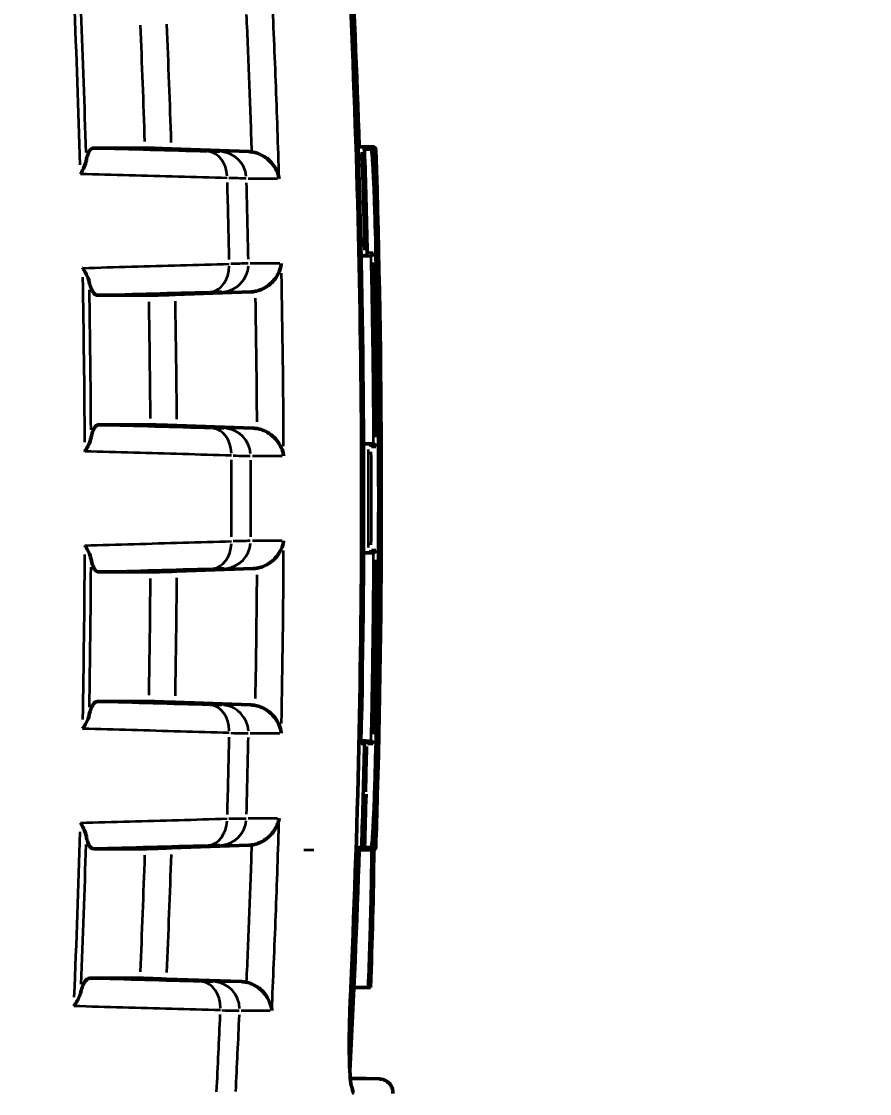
# Model space of a CAD drawing. Header units: millimetres. Extents: x 40 to 2195, y 40 to 1687.
# Drawn here: x 1226 to 1256.67, y 316.49 to 355.24 of the extents above; entities that cross this region are included whole.
import ezdxf

# ---------------------------------------------------------------- set-up
doc = ezdxf.new("R2010")
doc.units = ezdxf.units.MM
doc.header["$LTSCALE"] = 8
for name, color, linetype, lineweight in [('Dimension (ISO)', 7, 'Continuous', 25), ('Visible (ISO)', 7, 'Continuous', 50), ('Visible Narrow (ISO)', 7, 'Continuous', 35)]:
    doc.layers.add(name, color=color, linetype=linetype, lineweight=lineweight)
doc.styles.add('Note Text (ANSI)', font='tahoma.ttf')
doc.dimstyles.new('Default (ISO)', dxfattribs={"dimscale": 8, "dimtxt": 1, "dimasz": 2.5, "dimexe": 3.175, "dimexo": 0, "dimgap": 0.762, "dimtad": 1, "dimrnd": 1e-08, "dimzin": 0, "dimdsep": 46, "dimtxsty": 'Note Text (ANSI)', "dimcen": 0.09, "dimdle": 10, "dimclrd": 1, "dimclre": 1, "dimclrt": 1, "dimazin": 0, "dimtfac": 3.5052, "dimtmove": 0, "dimatfit": 3, "dimfxl": 1, "dimtolj": 1, "dimtzin": 0, "dimlwd": -1, "dimlwe": -1, "dimarcsym": 0})

# ---------------------------------------------------------------- blocks, each defined once
blk = doc.blocks.new('*D15')
at = {"layer": 'Defpoints', "color": 0, "transparency": 16777216}
for p in [(1208.82, 409.998), (1208.82, 266), (1314.673, 266)]:
    blk.add_point(p, dxfattribs=at)
at = {"layer": 'Dimension (ISO)', "color": 1, "transparency": 16777216}
for p, q in [((1208.82, 409.998), (1340.073, 409.998)), ((1314.673, 389.998), (1314.673, 286)), ((1208.82, 266), (1340.073, 266))]:
    blk.add_line(p, q, dxfattribs=at)
for points in [[(1311.34, 389.998), (1318.007, 389.998), (1314.673, 409.998)], [(1311.34, 286), (1318.007, 286), (1314.673, 266)]]:
    blk.add_solid(points, dxfattribs=at)
at = {"layer": 'Dimension (ISO)', "color": 1, "transparency": 16777216, "insert": (1298.111, 285.754), "char_height": 8, "attachment_point": 1, "rotation": 90, "style": 'Note Text (ANSI)'}
blk.add_mtext('\\A1;144.00 mm [5.669 in]', dxfattribs=at)

msp = doc.modelspace()

# ---------------------------------------------------------------- linework, layer by layer
at = {"layer": 'Visible (ISO)'}
for p, q in [((1228.606, 350.659), (1230.474, 350.658)), ((1238.546, 350.704), (1238.1, 350.706)), ((1238.301, 350.704), (1238.1, 350.705)), ((1238.211, 350.706), (1238.198, 350.706)), ((1238.702, 350.704), (1238.198, 350.706)), ((1238.714, 350.704), (1238.211, 350.706)), ((1234.219, 350.532), (1231.427, 350.629)), ((1235.135, 350.006), (1235.135, 350.007)), ((1238.63, 346.771), (1238.279, 346.751)), ((1238.407, 346.771), (1238.279, 346.764)), ((1235.236, 346.034), (1235.236, 346.034)), ((1228.23, 345.427), (1228.23, 345.427)), ((1228.23, 345.412), (1228.23, 345.412)), ((1228.748, 345.339), (1230.609, 345.34)), ((1234.297, 345.464), (1231.561, 345.369)), ((1228.794, 340.658), (1230.668, 340.658)), ((1234.384, 340.533), (1231.622, 340.629)), ((1235.313, 339.985), (1235.313, 339.985)), ((1238.722, 339.965), (1238.37, 339.976)), ((1238.55, 339.965), (1238.37, 339.971)), ((1235.313, 336.013), (1235.313, 336.013)), ((1238.722, 336.032), (1238.37, 336.022)), ((1238.55, 336.032), (1238.37, 336.027)), ((1228.794, 335.339), (1230.668, 335.34)), ((1234.384, 335.465), (1231.622, 335.369)), ((1228.23, 330.586), (1228.23, 330.586)), ((1228.23, 330.571), (1228.23, 330.571)), ((1228.746, 330.658), (1230.608, 330.658)), ((1234.297, 330.534), (1231.561, 330.629)), ((1235.236, 329.963), (1235.236, 329.963)), ((1238.63, 329.226), (1238.279, 329.246)), ((1238.407, 329.226), (1238.279, 329.234)), ((1238.316, 329.226), (1238.279, 329.228)), ((1235.135, 325.991), (1235.135, 325.991)), ((1234.219, 325.466), (1231.427, 325.369)), ((1228.602, 325.339), (1230.471, 325.34)), ((1238.21, 325.294), (1238.1, 325.293)), ((1238.301, 325.294), (1238.1, 325.293)), ((1238.546, 325.294), (1238.1, 325.292)), ((1238.67, 325.294), (1238.166, 325.292)), ((1238.204, 325.292), (1238.166, 325.292)), ((1238.708, 325.294), (1238.204, 325.292)), ((1238.715, 325.294), (1238.211, 325.292)), ((1228.162, 320.583), (1228.162, 320.583)), ((1228.464, 320.658), (1230.295, 320.658)), ((1233.955, 320.534), (1231.246, 320.629)), ((1238.619, 320.327), (1238.021, 320.327)), ((1238.523, 320.328), (1238.022, 320.333)), ((1234.906, 319.941), (1234.906, 319.941)), ((1237.896, 320.002), (1237.896, 320.002)), ((1237.888, 317.034), (1237.888, 317.034)), ((1238.953, 317.017), (1238.461, 317.034))]:
    msp.add_line(p, q, dxfattribs=at)
for radius, start, end in [(398.4, 1.82774, 2.9776), (399, 358.45909, 1.81086), (398.4, 357.0224, 358.17226), (398.4, 357.0162260699111, 357.0162291442886)]:
    msp.add_arc((840.014, 337.999), radius, start, end, dxfattribs=at)
for centre, major_axis, ratio, start_param, end_param in [((1231.462, 350.623), (1.002, -0.035), 0.005067, 1.606048, 2.995596), ((1238.076, 350.604), (0.0714, 0.0736), 0.94838, 5.48847, 6.830377), ((839.599, 338.508), (398.789, 0.005), 0.993066, 0.030792, 0.030793), ((1238.305, 350.604), (0.0735, -0.071), 0.958521, 0.809676, 2.356856), ((1238.55, 350.604), (0.0004, 0.1), 0.999639, 0, 0.001271), ((1238.702, 350.604), (0.0726, -0.0693), 0.993562, 0.796623, 2.332772), ((1238.714, 350.604), (0.1, 0.0033), 0.999941, 6.283058, 7.819204), ((1234.183, 349.501), (-0.029, 1.031), 0.999391, 6.109934, 6.220066), ((839.962, 337.999), (0, -399), 0.999102, 1.597927, 1.6024), ((1227.379, 349.693), (0.891, 0.894), 0.45233, 5.165012, 5.702965), ((839.962, 337.999), (0, -399), 0.999102, 1.593039, 1.597927), ((840.002, 337.999), (0, 399), 0.99979, 4.700405, 4.736707), ((1238.406, 346.871), (0.0715, 0.0728), 0.958527, 3.953301, 5.479107), ((1238.627, 346.871), (0.0711, 0.0723), 0.971747, 3.960959, 5.496997), ((1234.261, 346.495), (0.02, -1.032), 0.999391, 0.015721, 0.174776), ((1231.657, 340.622), (1, -0.035), 0.005072, 1.60591, 2.995457), ((1234.349, 339.502), (-0.006, 1.032), 0.999391, 6.107912, 6.242282), ((1238.551, 339.865), (0.0724, -0.0718), 0.961168, 0.805079, 2.341878), ((1238.722, 339.865), (0.0721, -0.0714), 0.971769, 0.807171, 2.335713), ((840.322, 337.084), (346.147, 198.411), 0.997051, 5.732052, 5.762578), ((1238.912, 337.541), (0.1, 0), 0.999892, 6.059019, 6.283275), ((1238.551, 336.132), (0.0724, 0.0718), 0.96117, 3.941307, 5.477741), ((1238.722, 336.132), (0.0721, 0.0714), 0.971793, 3.947481, 5.473444), ((1231.657, 335.375), (1, 0.035), 0.005072, 3.287729, 4.677276), ((1234.349, 336.496), (-0.006, -1.032), 0.999391, 0.040936, 0.175302), ((840.002, 337.999), (0, 399), 0.99979, 4.688071, 4.700405), ((1234.261, 329.502), (0.02, 1.032), 0.999391, 6.108423, 6.267482), ((1238.176, 329.126), (0.0735, 0.0717), 0.948389, 5.461619, 5.514546), ((1238.306, 329.126), (0.0733, 0.0715), 0.953772, 5.464574, 7.00061), ((1238.406, 329.126), (0.0715, -0.0728), 0.95856, 0.802424, 2.32986), ((1238.627, 329.126), (0.0711, -0.0723), 0.971749, 0.786189, 2.322228), ((839.962, 337.999), (0, -399), 0.999102, 1.539192, 1.543989), ((840.131, 336.852), (-371.149, -146.715), 0.996028, 2.73496, 2.739686), ((1234.183, 326.497), (-0.017, -1.032), 0.999392, 0.051598, 0.16339), ((1231.462, 325.375), (1.002, 0.035), 0.005067, 3.28759, 4.677137), ((1238.205, 325.394), (0.0712, -0.0733), 0.954083, 5.539042, 7.075482), ((1238.305, 325.394), (0.0735, 0.071), 0.958524, 3.926329, 5.473546), ((1238.671, 325.394), (0.0728, 0.0697), 0.984375, 3.944094, 5.480497), ((1238.707, 325.394), (0.1, -0.0026), 0.999748, 4.747142, 6.283257), ((1238.714, 325.394), (0.1, -0.0031), 0.999879, 4.747307, 6.283278), ((1231.281, 320.622), (-0.999, 0.035), 0.005081, 4.747325, 6.136785), ((1233.919, 319.503), (0.042, 1.031), 0.999389, 6.106251, 6.289489), ((1238.519, 320.328), (0.1, -0.001), 0.00005, 6.28317, 7.814069)]:
    msp.add_ellipse(centre, major_axis=major_axis, ratio=ratio, start_param=start_param, end_param=end_param, dxfattribs=at)
for points in [[(1237.896, 355.996), (1238.438, 344.01), (1238.438, 331.988), (1237.896, 320.002)], [(1238.175, 350.613), (1238.402, 343.455), (1238.436, 336.289), (1238.276, 329.13)], [(1238.406, 329.129), (1238.378, 327.881), (1238.345, 326.633), (1238.305, 325.386)], [(1238.743, 325.298), (1238.727, 323.641), (1238.686, 321.984), (1238.619, 320.327)]]:
    msp.add_open_spline(points, degree=3, dxfattribs=at)
for points, knots in [([(1228.346, 350.22), (1228.36, 350.301), (1228.378, 350.367), (1228.418, 350.48), (1228.441, 350.527), (1228.508, 350.628), (1228.555, 350.659), (1228.603, 350.659)], [-0.1646073, -0.1646073, -0.1646073, -0.1646073, -0.1260599, -0.1260599, -0.082511, -0.082511, -0.000001, -0.000001, -0.000001, -0.000001]), ([(1238.571, 350.702), (1238.577, 350.701), (1238.584, 350.699), (1238.601, 350.691), (1238.61, 350.685), (1238.625, 350.672), (1238.63, 350.665), (1238.64, 350.652), (1238.643, 350.646), (1238.65, 350.631), (1238.652, 350.623), (1238.661, 350.593), (1238.665, 350.57), (1238.682, 350.441), (1238.696, 350.271), (1238.722, 349.848), (1238.734, 349.613), (1238.757, 349.094), (1238.767, 348.807), (1238.785, 348.247), (1238.793, 347.973), (1238.8, 347.701)], [0.0026196, 0.0026196, 0.0026196, 0.0026196, 0.0051544, 0.0051544, 0.0101045, 0.0101045, 0.0152491, 0.0152491, 0.0218828, 0.0218828, 0.0346473, 0.0346473, 0.0728936, 0.0728936, 0.1897176, 0.1897176, 0.2853385, 0.2853385, 0.3784874, 0.3784874, 0.4600809, 0.4600809, 0.4600809, 0.4600809]), ([(1235.317, 349.561), (1235.316, 349.567), (1235.314, 349.578), (1235.311, 349.589), (1235.278, 349.755), (1235.203, 349.931), (1234.976, 350.209), (1234.86, 350.308), (1234.669, 350.418), (1234.602, 350.448), (1234.468, 350.495), (1234.401, 350.512), (1234.332, 350.522)], [-0.1633221, -0.1633221, -0.1633221, -0.1633221, -0.1610961, -0.1588701, -0.1588701, -0.0921124, -0.0921124, -0.0438115, -0.0438115, -0.0208304, -0.0208304, -0.0000022, -0.0000022, -0.0000022, -0.0000022]), ([(1234.459, 345.483), (1234.525, 345.496), (1234.589, 345.515), (1234.718, 345.565), (1234.781, 345.598), (1234.961, 345.71), (1235.07, 345.808), (1235.224, 346.006), (1235.275, 346.095), (1235.357, 346.286), (1235.379, 346.378), (1235.391, 346.458), (1235.393, 346.469), (1235.394, 346.48), (1235.395, 346.485)], [-0.1349329, -0.1349329, -0.1349329, -0.1349329, -0.1179251, -0.1179251, -0.0992763, -0.0992763, -0.0602853, -0.0602853, -0.0317641, -0.0317641, 0, 0, 0.0021187, 0.0042348, 0.0042348, 0.0042348, 0.0042348]), ([(1228.213, 346.325), (1228.216, 346.321), (1228.223, 346.311), (1228.23, 346.3), (1228.262, 346.251), (1228.304, 346.185), (1228.393, 346.007), (1228.43, 345.911), (1228.45, 345.819)], [-0.08259949, -0.08259949, -0.08259949, -0.08259949, -0.07959985, -0.07659994, -0.07659994, -0.0420882, -0.0420882, -0.00000147, -0.00000147, -0.00000147, -0.00000147]), ([(1228.746, 345.339), (1228.695, 345.339), (1228.641, 345.375), (1228.564, 345.491), (1228.538, 345.541), (1228.491, 345.663), (1228.47, 345.734), (1228.45, 345.819)], [-0.1728741, -0.1728741, -0.1728741, -0.1728741, -0.0840671, -0.0840671, -0.039446, -0.039446, -0.0000003, -0.0000003, -0.0000003, -0.0000003]), ([(1230.607, 345.34), (1230.624, 345.34), (1230.659, 345.341), (1230.767, 345.344), (1230.841, 345.346), (1231.019, 345.351), (1231.122, 345.354), (1231.338, 345.361), (1231.449, 345.365), (1231.561, 345.369)], [-0.1393113, -0.1393113, -0.1393113, -0.1393113, -0.1055728, -0.1055728, -0.0696556, -0.0696556, -0.0337399, -0.0337399, -0.000001, -0.000001, -0.000001, -0.000001]), ([(1228.517, 340.199), (1228.534, 340.281), (1228.553, 340.349), (1228.596, 340.466), (1228.62, 340.514), (1228.692, 340.625), (1228.743, 340.658), (1228.793, 340.658)], [-0.1696504, -0.1696504, -0.1696504, -0.1696504, -0.1309612, -0.1309612, -0.0872482, -0.0872482, -0.000001, -0.000001, -0.000001, -0.000001]), ([(1228.517, 340.199), (1228.5, 340.114), (1228.468, 340.024), (1228.393, 339.864), (1228.355, 339.795), (1228.309, 339.723), (1228.302, 339.713), (1228.295, 339.702), (1228.292, 339.697)], [-0.06737082, -0.06737082, -0.06737082, -0.06737082, -0.02890289, -0.02890289, 0, 0, 0.00198464, 0.00396903, 0.00396903, 0.00396903, 0.00396903]), ([(1235.482, 339.537), (1235.482, 339.542), (1235.48, 339.553), (1235.478, 339.564), (1235.464, 339.644), (1235.44, 339.735), (1235.354, 339.925), (1235.3, 340.012), (1235.141, 340.208), (1235.029, 340.304), (1234.846, 340.412), (1234.782, 340.442), (1234.653, 340.49), (1234.588, 340.507), (1234.522, 340.519)], [-0.1656542, -0.1656542, -0.1656542, -0.1656542, -0.1631403, -0.160623, -0.160623, -0.1227139, -0.1227139, -0.0887447, -0.0887447, -0.0422908, -0.0422908, -0.0201541, -0.0201541, -0.000001, -0.000001, -0.000001, -0.000001]), ([(1234.522, 335.479), (1234.588, 335.49), (1234.653, 335.508), (1234.782, 335.555), (1234.846, 335.586), (1235.029, 335.694), (1235.141, 335.79), (1235.3, 335.985), (1235.354, 336.073), (1235.44, 336.262), (1235.464, 336.354), (1235.478, 336.434), (1235.48, 336.445), (1235.482, 336.456), (1235.482, 336.461)], [-0.1347695, -0.1347695, -0.1347695, -0.1347695, -0.1178601, -0.1178601, -0.0992864, -0.0992864, -0.0603095, -0.0603095, -0.0318075, -0.0318075, 0, 0, 0.0021125, 0.0042222, 0.0042222, 0.0042222, 0.0042222]), ([(1228.292, 336.3), (1228.295, 336.296), (1228.302, 336.285), (1228.309, 336.275), (1228.355, 336.202), (1228.393, 336.134), (1228.468, 335.974), (1228.5, 335.884), (1228.517, 335.798)], [-0.07352733, -0.07352733, -0.07352733, -0.07352733, -0.07147151, -0.06941546, -0.06941546, -0.03965386, -0.03965386, -0.00000223, -0.00000223, -0.00000223, -0.00000223]), ([(1228.793, 335.339), (1228.743, 335.339), (1228.692, 335.373), (1228.62, 335.484), (1228.596, 335.532), (1228.553, 335.649), (1228.534, 335.716), (1228.517, 335.798)], [-0.1678692, -0.1678692, -0.1678692, -0.1678692, -0.0815372, -0.0815372, -0.0382831, -0.0382831, 0, 0, 0, 0]), ([(1228.45, 330.178), (1228.47, 330.264), (1228.491, 330.334), (1228.538, 330.456), (1228.564, 330.507), (1228.641, 330.623), (1228.695, 330.658), (1228.746, 330.658)], [-0.1747554, -0.1747554, -0.1747554, -0.1747554, -0.1348801, -0.1348801, -0.0897732, -0.0897732, -0.000001, -0.000001, -0.000001, -0.000001]), ([(1231.561, 330.629), (1231.449, 330.632), (1231.338, 330.636), (1231.122, 330.643), (1231.019, 330.647), (1230.841, 330.652), (1230.767, 330.654), (1230.659, 330.657), (1230.624, 330.658), (1230.607, 330.658)], [-0.1393108, -0.1393108, -0.1393108, -0.1393108, -0.105572, -0.105572, -0.0696564, -0.0696564, -0.0337394, -0.0337394, -0.000001, -0.000001, -0.000001, -0.000001]), ([(1235.395, 329.513), (1235.394, 329.518), (1235.393, 329.529), (1235.391, 329.54), (1235.379, 329.62), (1235.357, 329.711), (1235.275, 329.902), (1235.224, 329.991), (1235.07, 330.19), (1234.961, 330.288), (1234.781, 330.4), (1234.718, 330.432), (1234.589, 330.483), (1234.525, 330.502), (1234.459, 330.515)], [-0.1651529, -0.1651529, -0.1651529, -0.1651529, -0.1626417, -0.1601271, -0.1601271, -0.1224319, -0.1224319, -0.0885851, -0.0885851, -0.0423147, -0.0423147, -0.0201841, -0.0201841, -0.000001, -0.000001, -0.000001, -0.000001]), ([(1228.45, 330.178), (1228.43, 330.086), (1228.393, 329.989), (1228.303, 329.811), (1228.261, 329.746), (1228.229, 329.697), (1228.223, 329.687), (1228.216, 329.677), (1228.213, 329.673)], [-0.04231735, -0.04231735, -0.04231735, -0.04231735, -0.01901701, -0.01901701, 0, 0, 0.00163863, 0.00327689, 0.00327689, 0.00327689, 0.00327689]), ([(1238.8, 328.297), (1238.792, 327.983), (1238.783, 327.665), (1238.763, 327.075), (1238.752, 326.794), (1238.73, 326.3), (1238.718, 326.079), (1238.696, 325.725), (1238.684, 325.588), (1238.669, 325.457), (1238.665, 325.426), (1238.656, 325.388), (1238.654, 325.377), (1238.644, 325.354), (1238.64, 325.344), (1238.622, 325.323), (1238.613, 325.314), (1238.59, 325.301), (1238.576, 325.296), (1238.558, 325.294), (1238.554, 325.294), (1238.55, 325.294)], [0, 0, 0, 0, 0.0942205, 0.0942205, 0.1869889, 0.1869889, 0.2799735, 0.2799735, 0.3732258, 0.3732258, 0.4153294, 0.4153294, 0.4363239, 0.4363239, 0.4471541, 0.4471541, 0.4532975, 0.4532975, 0.4588782, 0.4588782, 0.4602822, 0.4602822, 0.4602822, 0.4602822]), ([(1228.132, 326.276), (1228.141, 326.262), (1228.15, 326.248), (1228.202, 326.161), (1228.24, 326.088), (1228.306, 325.934), (1228.332, 325.854), (1228.346, 325.778)], [-0.07307476, -0.07307476, -0.07307476, -0.07307476, -0.06711794, -0.06711794, -0.03591268, -0.03591268, -0.000001, -0.000001, -0.000001, -0.000001]), ([(1234.334, 325.476), (1234.365, 325.481), (1234.396, 325.487), (1234.427, 325.494), (1234.457, 325.502), (1234.487, 325.51), (1234.518, 325.52), (1234.545, 325.529), (1234.572, 325.539), (1234.599, 325.551), (1234.624, 325.561), (1234.649, 325.573), (1234.674, 325.585), (1234.699, 325.598), (1234.724, 325.611), (1234.748, 325.626), (1234.772, 325.64), (1234.796, 325.655), (1234.819, 325.671), (1234.831, 325.679), (1234.842, 325.688), (1234.853, 325.696), (1234.876, 325.713), (1234.898, 325.731), (1234.919, 325.749), (1234.94, 325.767), (1234.961, 325.786), (1234.981, 325.806), (1235.001, 325.826), (1235.02, 325.846), (1235.039, 325.867), (1235.048, 325.877), (1235.057, 325.888), (1235.065, 325.898), (1235.083, 325.919), (1235.1, 325.941), (1235.116, 325.963), (1235.132, 325.986), (1235.147, 326.009), (1235.162, 326.032), (1235.177, 326.056), (1235.19, 326.08), (1235.203, 326.104), (1235.212, 326.121), (1235.221, 326.139), (1235.229, 326.156), (1235.242, 326.184), (1235.254, 326.213), (1235.265, 326.242), (1235.276, 326.272), (1235.285, 326.301), (1235.293, 326.331), (1235.301, 326.361), (1235.308, 326.391), (1235.314, 326.421), (1235.315, 326.426), (1235.316, 326.431), (1235.317, 326.436)], [0, 0, 0, 0, 0.0700018, 0.0700018, 0.0700018, 0.1384739, 0.1384739, 0.1384739, 0.2, 0.2, 0.2, 0.257332, 0.257332, 0.257332, 0.3143552, 0.3143552, 0.3143552, 0.3713226, 0.3713226, 0.3713226, 0.4, 0.4, 0.4, 0.457874, 0.457874, 0.457874, 0.5157266, 0.5157266, 0.5157266, 0.5727678, 0.5727678, 0.5727678, 0.6, 0.6, 0.6, 0.6541105, 0.6541105, 0.6541105, 0.7080764, 0.7080764, 0.7080764, 0.762269, 0.762269, 0.762269, 0.8, 0.8, 0.8, 0.8628653, 0.8628653, 0.8628653, 0.9261873, 0.9261873, 0.9261873, 0.9893498, 0.9893498, 0.9893498, 0.9999852, 0.9999852, 0.9999852, 0.9999852]), ([(1228.603, 325.339), (1228.555, 325.339), (1228.508, 325.369), (1228.441, 325.471), (1228.418, 325.517), (1228.378, 325.631), (1228.36, 325.697), (1228.346, 325.778)], [-0.1629658, -0.1629658, -0.1629658, -0.1629658, -0.0812786, -0.0812786, -0.0381639, -0.0381639, -0.000001, -0.000001, -0.000001, -0.000001]), ([(1228.145, 320.157), (1228.166, 320.246), (1228.19, 320.32), (1228.241, 320.447), (1228.269, 320.5), (1228.352, 320.621), (1228.408, 320.658), (1228.461, 320.658)], [-0.1799383, -0.1799383, -0.1799383, -0.1799383, -0.1388552, -0.1388552, -0.0923222, -0.0923222, -0.000001, -0.000001, -0.000001, -0.000001]), ([(1235.053, 319.489), (1235.052, 319.5), (1235.05, 319.512), (1235.037, 319.619), (1235.011, 319.716), (1234.93, 319.907), (1234.874, 320.002), (1234.717, 320.199), (1234.614, 320.291), (1234.444, 320.397), (1234.385, 320.428), (1234.265, 320.478), (1234.205, 320.497), (1234.142, 320.511)], [-0.1590664, -0.1590664, -0.1590664, -0.1590664, -0.1547941, -0.1547941, -0.1194936, -0.1194936, -0.083304, -0.083304, -0.0398971, -0.0398971, -0.0190928, -0.0190928, -0.000001, -0.000001, -0.000001, -0.000001]), ([(1228.145, 320.157), (1228.137, 320.125), (1228.127, 320.092), (1228.104, 320.027), (1228.091, 319.994), (1228.069, 319.946), (1228.063, 319.932), (1228.041, 319.888), (1228.026, 319.858), (1227.992, 319.797), (1227.973, 319.767), (1227.936, 319.708), (1227.916, 319.678), (1227.895, 319.649)], [0, 0, 0, 0, 0.213745, 0.213745, 0.415896, 0.415896, 0.5, 0.5, 0.673687, 0.673687, 0.841922, 0.841922, 1, 1, 1, 1]), ([(1237.896, 320.002), (1237.879, 319.631), (1237.867, 319.254), (1237.854, 318.559), (1237.852, 318.23), (1237.86, 317.655), (1237.869, 317.4), (1237.894, 317.005), (1237.913, 316.853), (1237.931, 316.762), (1237.935, 316.748), (1237.935, 316.748)], [0, 0, 0, 0, 0.111461, 0.111461, 0.2202478, 0.2202478, 0.3281232, 0.3281232, 0.4325335, 0.4325335, 0.4652015, 0.4652015, 0.4652015, 0.4652015]), ([(1237.895, 317.034), (1238.086, 317.034), (1238.229, 317.034), (1238.324, 317.034), (1238.415, 317.034), (1238.461, 317.034), (1238.461, 317.034)], [0.133709, 0.133709, 0.133709, 0.133709, 0.25, 0.25, 0.25, 0.3628018, 0.3628018, 0.3628018, 0.3628018]), ([(1238.953, 317.017), (1238.955, 317.016), (1238.957, 317.016), (1238.963, 317.016), (1238.966, 317.016), (1238.973, 317.015), (1238.977, 317.015), (1238.988, 317.014), (1238.995, 317.013), (1239.019, 317.01), (1239.036, 317.007), (1239.092, 316.994), (1239.13, 316.979), (1239.213, 316.936), (1239.256, 316.904), (1239.33, 316.828), (1239.362, 316.784), (1239.408, 316.688), (1239.424, 316.636), (1239.435, 316.553), (1239.436, 316.521), (1239.435, 316.49)], [0, 0, 0, 0, 0.00107948, 0.00107948, 0.00211391, 0.00211391, 0.00333286, 0.00333286, 0.00552746, 0.00552746, 0.01066084, 0.01066084, 0.02274487, 0.02274487, 0.03860349, 0.03860349, 0.05453463, 0.05453463, 0.0704664, 0.0704664, 0.07984754, 0.07984754, 0.07984754, 0.07984754])]:
    msp.add_open_spline(points, degree=3, knots=knots, dxfattribs=at)
at = {"layer": 'Visible Narrow (ISO)'}
for p, q in [((1238.703, 350.704), (1238.715, 350.704)), ((1238.107, 350.607), (1238.172, 350.607)), ((1238.42, 350.607), (1238.64, 350.607)), ((1238.804, 350.607), (1238.814, 350.607)), ((1234.198, 349.561), (1235.261, 349.561)), ((1238.718, 346.873), (1238.519, 346.873)), ((1235.338, 346.485), (1234.271, 346.485)), ((1238.421, 346.771), (1238.622, 346.771)), ((1238.558, 339.965), (1238.713, 339.965)), ((1238.661, 339.866), (1238.814, 339.866)), ((1234.353, 339.537), (1235.426, 339.537)), ((1239.012, 337.541), (1239.01, 337.541)), ((1235.426, 336.46), (1234.353, 336.46)), ((1238.56, 336.032), (1238.714, 336.032)), ((1238.814, 336.132), (1238.661, 336.132)), ((1234.271, 329.513), (1235.338, 329.513)), ((1238.283, 329.124), (1238.4, 329.124)), ((1238.287, 329.226), (1238.321, 329.226)), ((1238.42, 329.226), (1238.621, 329.226)), ((1238.519, 329.124), (1238.718, 329.124)), ((1235.261, 326.436), (1234.198, 326.436)), ((1236.216, 325.294), (1236.572, 325.294)), ((1238.106, 325.294), (1238.205, 325.294)), ((1238.296, 325.39), (1238.114, 325.39)), ((1238.64, 325.39), (1238.42, 325.39)), ((1238.806, 325.39), (1238.774, 325.39)), ((1232.992, 320.535), (1233.907, 320.534)), ((1237.894, 320.002), (1237.896, 320.002)), ((1233.951, 319.489), (1234.998, 319.489)), ((1237.889, 317.017), (1237.89, 317.017)), ((1233.766, 316.852), (1233.766, 316.852))]:
    msp.add_line(p, q, dxfattribs=at)
for centre, radius, start, end in [((839.798, 337.999), 398.503, 357.67041, 2.32959), ((839.934, 337.999), 398.441, 358.87822, 1.65891)]:
    msp.add_arc(centre, radius, start, end, dxfattribs=at)
for centre, major_axis, ratio, start_param, end_param in [((878.838, 338.003), (-0.011, -383.394), 0.911482, 1.602259, 1.617828), ((879.489, 338.011), (0.057, -383.134), 0.910996, 1.603267, 1.616481), ((839.424, 337.999), (17.341, -390.868), 1, 1.559419, 1.570198), ((839.456, 337.999), (17.37, -391.79), 1, 1.559305, 1.570192), ((1238.55, 350.604), (-0.0032, 0.0999), 0.99964, 4.789132, 6.170507), ((1231.087, 350.607), (2.122, -0.074), 0.005423, 5.618921, 6.101916), ((1232.687, 349.543), (0.028, 1), 0.756194, 4.838385, 6.198916), ((1230.974, 350.532), (5.972, 0), 0.000024, 1.006325, 1.182226), ((1233.149, 349.533), (0, 1), 0.9875, 4.8167, 6.172583), ((840.197, 338.005), (12.7, -398.116), 0.999971, 1.561413, 1.570302), ((1230.97, 349.606), (3.203, -0.046), 0.000488, 0.180973, 0.662147), ((930.892, 337.998), (4.329, -399.997), 0.756772, 1.584184, 1.591157), ((885.394, 337.999), (0.001, -384.772), 0.906769, 1.59325, 1.600449), ((839.32, 338.488), (399.669, -0.002), 0.993068, 6.253361, 6.310552), ((1232.76, 346.453), (0.028, -1), 0.756802, 0.086724, 1.492417), ((1233.221, 346.463), (0, -1), 0.987492, 0.113161, 1.514102), ((1231.053, 346.386), (-3.193, -0.096), 0.006638, 3.322703, 3.804477), ((839.99, 337.999), (0, -399), 0.999589, 1.576355, 1.592162), ((839.422, 337.999), (-1.539, 396.061), 1, 4.713266, 4.729055), ((878.759, 337.998), (0.001, -383.562), 0.91129, 1.576087, 1.591639), ((878.394, 337.995), (-0.026, -383.73), 0.912437, 1.577336, 1.590519), ((1231.167, 345.389), (-2.114, -0.074), 0.005436, 3.323299, 3.806769), ((1231.231, 345.464), (5.734, 0), 0.000026, 5.083607, 5.266422), ((839.967, 338.006), (-2.513, 394.556), 1, 4.713018, 4.724342), ((839.426, 337.999), (7.341, -391.182), 1, 1.559426, 1.570198), ((839.457, 337.999), (7.37, -392.104), 1, 1.559312, 1.570192), ((1231.245, 340.608), (2.118, -0.074), 0.005432, 5.618433, 6.101625), ((1232.841, 339.544), (0.028, 1), 0.756498, 4.814581, 6.197655), ((1231.316, 340.533), (5.735, 0), 0.000026, 1.016617, 1.200413), ((1233.303, 339.533), (0, 1), 0.987483, 4.792883, 6.171328), ((1231.13, 339.609), (3.198, -0.071), 0.003075, 5.620828, 6.101983), ((840.025, 337.999), (1.967, -398.531), 0.999988, 1.561422, 1.570303), ((839.969, 337.999), (0, -399), 0.999215, 1.566585, 1.575007), ((930.931, 337.999), (0, -400), 0.756675, 1.567311, 1.574282), ((839.3, 337.999), (0, -400), 0.987483, 1.567335, 1.574258), ((840.131, 336.852), (371.149, 146.715), 0.996028, 5.88257, 5.905815), ((1232.841, 336.454), (0.028, -1), 0.756498, 0.085469, 1.468599), ((1233.303, 336.464), (0, -1), 0.987483, 0.11191, 1.490308), ((1231.13, 336.389), (-3.198, -0.071), 0.003075, 3.322795, 3.803949), ((878.763, 338), (-0.002, -383.572), 0.911257, 1.549955, 1.565506), ((839.427, 337.999), (8.486, 395.968), 1, 4.713266, 4.729055), ((839.99, 337.999), (0, -399), 0.999589, 1.549431, 1.565237), ((878.261, 338.003), (0.03, -383.782), 0.912659, 1.551067, 1.564248), ((1231.245, 335.39), (-2.118, -0.074), 0.005432, 3.323152, 3.806344), ((1231.316, 335.465), (5.735, 0), 0.000026, 5.082914, 5.266733), ((840.025, 337.991), (7.476, 394.434), 1, 4.713018, 4.724344), ((839.426, 337.999), (-2.659, -391.242), 1, 1.559426, 1.570198), ((839.458, 337.999), (-2.63, -392.164), 1, 1.559312, 1.570192), ((1231.167, 330.608), (2.114, -0.074), 0.005436, 5.618007, 6.101478), ((1232.76, 329.545), (0.028, 1), 0.756802, 4.790765, 6.196401), ((1231.23, 330.534), (5.734, 0), 0.000026, 1.016908, 1.199688), ((1233.221, 329.534), (0, 1), 0.987492, 4.769082, 6.170078), ((930.892, 337.999), (-4.329, -399.997), 0.756772, 1.550436, 1.557408), ((1231.053, 329.611), (3.193, -0.096), 0.006638, 5.620304, 6.102075), ((885.394, 337.999), (-0.001, -384.772), 0.906769, 1.541144, 1.548343), ((840.277, 337.99), (-8.764, -398.142), 0.999971, 1.570598, 1.570786), ((839.962, 337.999), (0, -399), 0.999102, 1.544217, 1.548325), ((841.083, 337.963), (12.711, 398.557), 0.996643, 4.713098, 4.721528), ((1232.687, 326.455), (0.028, -1), 0.756193, 0.084205, 1.444793), ((1233.149, 326.465), (0, -1), 0.987499, 0.110661, 1.466484), ((1230.97, 326.391), (-3.203, -0.046), 0.000488, 2.479445, 2.96062), ((878.85, 337.996), (0, -383.434), 0.911355, 1.523791, 1.539359), ((878.952, 337.995), (0.02, -383.351), 0.911883, 1.524933, 1.53814), ((1231.087, 325.391), (-2.122, -0.074), 0.005423, 3.322862, 3.80586), ((1230.973, 325.466), (5.974, 0), 0.000024, 5.101242, 5.277128), ((839.424, 337.999), (-12.659, -391.048), 1, 1.559419, 1.570198), ((839.456, 337.999), (-12.63, -391.972), 1, 1.559305, 1.570192), ((840.277, 337.99), (-8.769, -398.142), 0.999971, 1.560941, 1.561118), ((1238.55, 325.394), (-0.0032, -0.0999), 0.99964, 0.112019, 1.494019), ((1210.105, 332.711), (1.515, 106.843), 0.269287, 4.646725, 4.646727), ((1230.878, 320.608), (2.085, -0.073), 0.005458, 5.61358, 6.100518), ((1232.442, 319.546), (0.028, 1), 0.757106, 4.766949, 6.195137), ((1232.903, 319.535), (0, 1), 0.987525, 4.745261, 6.168844), ((930.777, 338.003), (-8.658, -399.986), 0.757063, 1.533544, 1.540523), ((1230.765, 319.613), (3.163, -0.12), 0.01024, 5.617583, 6.10152), ((885.234, 338.002), (0.021, -384.845), 0.907011, 1.515017, 1.522223), ((1237.514, 316.517), (0, -0.5), 0.996879, 2.225147, 2.225183), ((1237.514, 316.517), (0, -0.5), 0.996881, 1.549901, 2.143306)]:
    msp.add_ellipse(centre, major_axis=major_axis, ratio=ratio, start_param=start_param, end_param=end_param, dxfattribs=at)
for points, knots in [([(1235.317, 349.561), (1235.282, 350.745), (1235.243, 351.916), (1235.154, 354.232), (1235.106, 355.377), (1235.053, 356.509)], [0.000003, 0.000003, 0.000003, 0.000003, 0.5, 0.5, 0.9999688, 0.9999688, 0.9999688, 0.9999688]), ([(1234.332, 350.522), (1234.306, 351.363), (1234.247, 353.031), (1234.178, 354.673), (1234.142, 355.487)], [0, 0, 0, 0, 0.5, 0.999986, 0.999986, 0.999986, 0.999986]), ([(1228.603, 350.659), (1229.286, 350.639), (1229.971, 350.62), (1230.658, 350.601), (1231.344, 350.582), (1232.032, 350.562), (1232.722, 350.543)], [0, 0, 0, 0, 0.5, 0.5, 0.5, 1, 1, 1, 1]), ([(1238.55, 350.704), (1238.536, 350.704), (1238.522, 350.704), (1238.5, 350.704), (1238.493, 350.704), (1238.484, 350.704), (1238.481, 350.704), (1238.467, 350.704), (1238.455, 350.704), (1238.429, 350.704), (1238.416, 350.704), (1238.401, 350.704), (1238.399, 350.704), (1238.398, 350.704), (1238.38, 350.704), (1238.36, 350.704), (1238.327, 350.704), (1238.314, 350.704), (1238.301, 350.704)], [0, 0, 0, 0, 0.2074702, 0.2074702, 0.3006503, 0.3006503, 0.3333333, 0.3333333, 0.4911427, 0.4911427, 0.648863, 0.648863, 0.6666667, 0.6666667, 0.6666667, 0.8745405, 0.8745405, 1, 1, 1, 1]), ([(1238.8, 347.701), (1238.798, 347.762), (1238.797, 347.824), (1238.794, 347.946), (1238.792, 348.007), (1238.789, 348.119), (1238.787, 348.17), (1238.784, 348.282), (1238.782, 348.341), (1238.78, 348.416), (1238.779, 348.432), (1238.777, 348.52), (1238.774, 348.593), (1238.769, 348.738), (1238.767, 348.81), (1238.762, 348.931), (1238.761, 348.98), (1238.757, 349.07), (1238.755, 349.111), (1238.75, 349.246), (1238.746, 349.339), (1238.738, 349.516), (1238.734, 349.601), (1238.729, 349.695), (1238.729, 349.709), (1238.727, 349.734), (1238.727, 349.745), (1238.723, 349.829), (1238.719, 349.898), (1238.711, 350.028), (1238.707, 350.088), (1238.702, 350.17), (1238.7, 350.195), (1238.698, 350.227), (1238.697, 350.234), (1238.694, 350.278), (1238.691, 350.313), (1238.686, 350.376), (1238.683, 350.405), (1238.678, 350.457), (1238.676, 350.48), (1238.673, 350.504), (1238.673, 350.507), (1238.671, 350.521), (1238.669, 350.532), (1238.666, 350.555), (1238.664, 350.566), (1238.66, 350.584), (1238.659, 350.591), (1238.655, 350.601), (1238.653, 350.605), (1238.651, 350.607), (1238.65, 350.607), (1238.65, 350.607)], [0, 0, 0, 0, 0.040185, 0.040185, 0.080863, 0.080863, 0.115475, 0.115475, 0.156169, 0.156169, 0.166667, 0.166667, 0.216934, 0.216934, 0.267397, 0.267397, 0.303094, 0.303094, 0.333333, 0.333333, 0.405153, 0.405153, 0.477396, 0.477396, 0.489696, 0.489696, 0.5, 0.5, 0.567711, 0.567711, 0.635156, 0.635156, 0.666667, 0.666667, 0.676248, 0.676248, 0.726214, 0.726214, 0.776172, 0.776172, 0.825855, 0.825855, 0.833333, 0.833333, 0.863319, 0.863319, 0.90382, 0.90382, 0.944276, 0.944276, 0.984176, 0.984176, 1, 1, 1, 1]), ([(1233.443, 349.572), (1232.851, 349.589), (1232.26, 349.606), (1231.67, 349.622), (1231.079, 349.639), (1230.489, 349.656), (1229.9, 349.672), (1229.31, 349.689), (1228.721, 349.705), (1228.132, 349.722)], [0, 0, 0, 0, 0.3333333, 0.3333333, 0.3333333, 0.6666667, 0.6666667, 0.6666667, 0.9999998, 0.9999998, 0.9999998, 0.9999998]), ([(1228.213, 346.325), (1228.804, 346.341), (1229.395, 346.358), (1230.575, 346.391), (1231.164, 346.407), (1232.341, 346.441), (1232.929, 346.457), (1233.516, 346.474)], [0, 0, 0, 0, 0.333333, 0.333333, 0.666667, 0.666667, 1, 1, 1, 1]), ([(1238.63, 346.771), (1238.637, 346.45), (1238.644, 346.123), (1238.65, 345.793), (1238.658, 345.413), (1238.665, 345.027), (1238.671, 344.636), (1238.679, 344.168), (1238.686, 343.694), (1238.693, 343.209), (1238.696, 342.937), (1238.7, 342.662), (1238.703, 342.382), (1238.71, 341.744), (1238.715, 341.084), (1238.719, 340.407), (1238.72, 340.261), (1238.721, 340.113), (1238.722, 339.965)], [0, 0, 0, 0, 0.15495, 0.15495, 0.15495, 0.333333, 0.333333, 0.333333, 0.546903, 0.546903, 0.546903, 0.666667, 0.666667, 0.666667, 0.940711, 0.940711, 0.940711, 1, 1, 1, 1]), ([(1232.795, 345.453), (1232.117, 345.434), (1231.441, 345.415), (1230.766, 345.396), (1230.091, 345.377), (1229.418, 345.358), (1228.746, 345.339)], [0, 0, 0, 0, 0.5, 0.5, 0.5, 1, 1, 1, 1]), ([(1228.793, 340.658), (1229.471, 340.639), (1230.15, 340.62), (1230.83, 340.601), (1231.511, 340.582), (1232.193, 340.563), (1232.876, 340.543)], [0, 0, 0, 0, 0.5, 0.5, 0.5, 1, 1, 1, 1]), ([(1233.598, 339.548), (1233.008, 339.565), (1232.418, 339.581), (1231.828, 339.598), (1231.238, 339.615), (1230.648, 339.631), (1230.059, 339.648), (1229.47, 339.664), (1228.881, 339.681), (1228.292, 339.697)], [0, 0, 0, 0, 0.333333, 0.333333, 0.333333, 0.666667, 0.666667, 0.666667, 1, 1, 1, 1]), ([(1228.292, 336.3), (1228.883, 336.317), (1229.474, 336.333), (1230.655, 336.367), (1231.244, 336.383), (1232.422, 336.416), (1233.01, 336.433), (1233.598, 336.45)], [0, 0, 0, 0, 0.333333, 0.333333, 0.666667, 0.666667, 1, 1, 1, 1]), ([(1238.722, 336.032), (1238.72, 335.65), (1238.717, 335.262), (1238.712, 334.542), (1238.709, 334.211), (1238.701, 333.426), (1238.695, 332.97), (1238.688, 332.449), (1238.687, 332.391), (1238.683, 332.1), (1238.68, 331.864), (1238.665, 330.97), (1238.653, 330.295), (1238.636, 329.477), (1238.633, 329.352), (1238.63, 329.226)], [0, 0, 0, 0, 0.181533, 0.181533, 0.333333, 0.333333, 0.538519, 0.538519, 0.563826, 0.563826, 0.666667, 0.666667, 0.949142, 0.949142, 1, 1, 1, 1]), ([(1232.876, 335.454), (1232.193, 335.435), (1231.511, 335.416), (1230.83, 335.396), (1230.15, 335.377), (1229.471, 335.358), (1228.793, 335.339)], [0, 0, 0, 0, 0.5, 0.5, 0.5, 1, 1, 1, 1]), ([(1228.746, 330.658), (1229.418, 330.639), (1230.091, 330.621), (1230.766, 330.602), (1231.441, 330.583), (1232.117, 330.563), (1232.795, 330.544)], [0, 0, 0, 0, 0.5, 0.5, 0.5, 1, 1, 1, 1]), ([(1233.516, 329.524), (1232.926, 329.54), (1232.337, 329.557), (1231.747, 329.574), (1231.158, 329.59), (1230.568, 329.607), (1229.979, 329.624), (1229.39, 329.64), (1228.801, 329.657), (1228.213, 329.673)], [0, 0, 0, 0, 0.333333, 0.333333, 0.333333, 0.666667, 0.666667, 0.666667, 1, 1, 1, 1]), ([(1238.65, 325.39), (1238.651, 325.39), (1238.653, 325.392), (1238.657, 325.4), (1238.658, 325.406), (1238.662, 325.42), (1238.663, 325.428), (1238.667, 325.448), (1238.669, 325.461), (1238.671, 325.48), (1238.672, 325.484), (1238.675, 325.507), (1238.677, 325.53), (1238.682, 325.581), (1238.685, 325.61), (1238.69, 325.663), (1238.692, 325.687), (1238.695, 325.733), (1238.697, 325.755), (1238.702, 325.833), (1238.706, 325.893), (1238.714, 326.024), (1238.718, 326.095), (1238.723, 326.183), (1238.724, 326.196), (1238.725, 326.22), (1238.726, 326.231), (1238.73, 326.315), (1238.734, 326.392), (1238.741, 326.553), (1238.745, 326.636), (1238.75, 326.763), (1238.752, 326.805), (1238.754, 326.859), (1238.755, 326.872), (1238.758, 326.952), (1238.761, 327.02), (1238.766, 327.16), (1238.768, 327.23), (1238.773, 327.373), (1238.776, 327.445), (1238.778, 327.529), (1238.779, 327.539), (1238.78, 327.594), (1238.782, 327.638), (1238.785, 327.741), (1238.787, 327.801), (1238.79, 327.922), (1238.792, 327.982), (1238.795, 328.103), (1238.797, 328.163), (1238.799, 328.248), (1238.799, 328.273), (1238.8, 328.297)], [0, 0, 0, 0, 0.040178, 0.040178, 0.080849, 0.080849, 0.115497, 0.115497, 0.156185, 0.156185, 0.166667, 0.166667, 0.21691, 0.21691, 0.267346, 0.267346, 0.303115, 0.303115, 0.333333, 0.333333, 0.405084, 0.405084, 0.477262, 0.477262, 0.489716, 0.489716, 0.5, 0.5, 0.567738, 0.567738, 0.635222, 0.635222, 0.666667, 0.666667, 0.676267, 0.676267, 0.726259, 0.726259, 0.776243, 0.776243, 0.82595, 0.82595, 0.833333, 0.833333, 0.863337, 0.863337, 0.903844, 0.903844, 0.944306, 0.944306, 0.984213, 0.984213, 1, 1, 1, 1]), ([(1228.132, 326.276), (1228.724, 326.292), (1229.316, 326.309), (1230.497, 326.342), (1231.087, 326.359), (1232.266, 326.392), (1232.855, 326.409), (1233.443, 326.426)], [0, 0, 0, 0, 0.333333, 0.333333, 0.666667, 0.666667, 1, 1, 1, 1]), ([(1235.053, 319.489), (1235.106, 320.62), (1235.154, 321.764), (1235.242, 324.08), (1235.282, 325.251), (1235.317, 326.436)], [0.0000085, 0.0000085, 0.0000085, 0.0000085, 0.5, 0.5, 0.999994, 0.999994, 0.999994, 0.999994]), ([(1234.142, 320.511), (1234.179, 321.324), (1234.212, 322.145), (1234.244, 322.972), (1234.277, 323.8), (1234.307, 324.635), (1234.334, 325.476)], [0.0000053, 0.0000053, 0.0000053, 0.0000053, 0.5, 0.5, 0.5, 1, 1, 1, 1]), ([(1232.722, 325.455), (1232.032, 325.436), (1231.344, 325.416), (1230.658, 325.397), (1229.971, 325.377), (1229.286, 325.358), (1228.603, 325.339)], [0, 0, 0, 0, 0.5, 0.5, 0.5, 1, 1, 1, 1]), ([(1238.301, 325.294), (1238.324, 325.294), (1238.347, 325.294), (1238.369, 325.294), (1238.373, 325.294), (1238.376, 325.294), (1238.38, 325.294), (1238.384, 325.294), (1238.389, 325.294), (1238.393, 325.294), (1238.408, 325.294), (1238.424, 325.294), (1238.438, 325.294), (1238.451, 325.294), (1238.463, 325.294), (1238.475, 325.294), (1238.476, 325.294), (1238.476, 325.294), (1238.477, 325.294), (1238.496, 325.294), (1238.515, 325.294), (1238.533, 325.294), (1238.539, 325.294), (1238.544, 325.294), (1238.55, 325.294)], [0, 0, 0, 0, 0.243001, 0.243001, 0.243001, 0.286188, 0.286188, 0.286188, 0.333333, 0.333333, 0.333333, 0.513828, 0.513828, 0.513828, 0.666667, 0.666667, 0.666667, 0.67343, 0.67343, 0.67343, 0.919387, 0.919387, 0.919387, 1, 1, 1, 1]), ([(1238.649, 325.293), (1238.649, 325.289), (1238.649, 325.286), (1238.649, 325.282), (1238.648, 325.202), (1238.647, 325.122), (1238.646, 325.042), (1238.646, 324.978), (1238.645, 324.913), (1238.644, 324.849), (1238.639, 324.445), (1238.632, 324.041), (1238.624, 323.637), (1238.622, 323.562), (1238.621, 323.488), (1238.619, 323.413), (1238.614, 323.179), (1238.609, 322.944), (1238.602, 322.708), (1238.596, 322.45), (1238.588, 322.191), (1238.58, 321.931), (1238.564, 321.401), (1238.545, 320.866), (1238.523, 320.328)], [0.4730708, 0.4730708, 0.4730708, 0.4730708, 0.4743193, 0.4743193, 0.4743193, 0.5, 0.5, 0.5, 0.5208071, 0.5208071, 0.5208071, 0.6508559, 0.6508559, 0.6508559, 0.6747772, 0.6747772, 0.6747772, 0.75, 0.75, 0.75, 0.8321368, 0.8321368, 0.8321368, 1, 1, 1, 1]), ([(1228.461, 320.658), (1229.127, 320.64), (1229.795, 320.621), (1230.465, 320.602), (1231.134, 320.583), (1231.805, 320.564), (1232.477, 320.545)], [0, 0, 0, 0, 0.5, 0.5, 0.5, 1, 1, 1, 1]), ([(1233.198, 319.499), (1232.61, 319.516), (1232.022, 319.533), (1231.433, 319.55), (1230.844, 319.566), (1230.254, 319.583), (1229.664, 319.599), (1229.074, 319.616), (1228.485, 319.632), (1227.895, 319.649)], [0, 0, 0, 0, 0.333333, 0.333333, 0.333333, 0.666667, 0.666667, 0.666667, 1, 1, 1, 1]), ([(1237.896, 317.017), (1238.346, 317.017), (1238.825, 317.017), (1238.953, 317.017), (1238.953, 317.017)], [0.0500979, 0.0500979, 0.0500979, 0.0500979, 0.25, 0.3628309, 0.3628309, 0.3628309, 0.3628309])]:
    msp.add_open_spline(points, degree=3, knots=knots, dxfattribs=at)
for points in [[(1238.702, 350.704), (1238.714, 350.321), (1238.725, 349.942), (1238.736, 349.566)], [(1238.678, 325.535), (1238.675, 325.454), (1238.673, 325.374), (1238.67, 325.294)], [(1237.894, 320.002), (1237.881, 319.707), (1237.862, 319.162), (1237.851, 318.473), (1237.852, 317.918), (1237.862, 317.483), (1237.878, 317.15), (1237.898, 316.902), (1237.921, 316.727), (1237.944, 316.608), (1237.966, 316.536), (1237.989, 316.498), (1238.004, 316.49), (1238.011, 316.49)]]:
    msp.add_open_spline(points, degree=3, dxfattribs=at)

# ---------------------------------------------------------------- dimensions: what is measured, and where the dimension line sits
at = {"layer": 'Dimension (ISO)', "color": 1, "true_color": 0xff0000}
dim = msp.add_linear_dim(base=(1314.673, 266), p1=(1208.82, 409.998), p2=(1208.82, 266), angle=90, text='<> mm [5.669 in]', dimstyle='Default (ISO)', override={"dimgap": 0.762, "dimdec": 2, "dimpost": '', "dimtol": 0, "dimlim": 0, "dimtp": 0, "dimtm": 0, "dimtdec": 2, "dimtofl": 0, "dimatfit": 1}, dxfattribs=at)
dim.commit()
dim.dimension.update_dxf_attribs({"geometry": '*D15', "text_midpoint": (1314.673, 337.999), "dimtype": 160})

doc.saveas('drawing.dxf')
